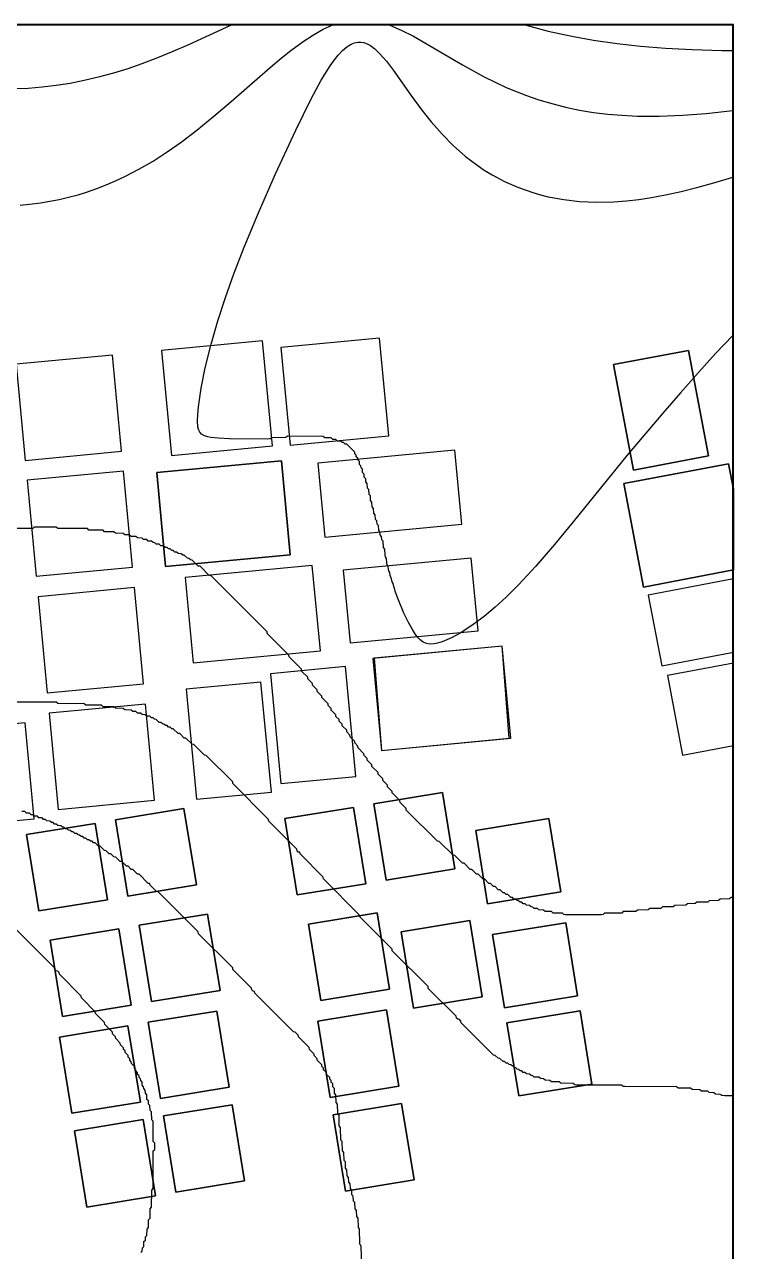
# Model space of a CAD drawing. Header units: millimetres. Extents: x 0 to 600000, y 0 to 540000.
# Drawn here: x 486565 to 600000, y 343808 to 540000 of the extents above; entities that cross this region are included whole.
import ezdxf

# ---------------------------------------------------------------- set-up
doc = ezdxf.new("R2010")
doc.units = ezdxf.units.MM
for name, color, linetype in [('BLDG_BOX_RASTER', 1, 'Continuous'), ('BLDG_FOOTPRINT_RASTER', 12, 'Continuous'), ('CONTOUR_44', 5, 'Continuous'), ('CONTOUR_45', 5, 'Continuous'), ('CONTOUR_46', 150, 'Continuous'), ('CONTOUR_47', 150, 'Continuous'), ('CONTOUR_48', 130, 'Continuous'), ('CONTOUR_49', 90, 'Continuous'), ('CONTOUR_50', 90, 'Continuous'), ('CONTOUR_51', 3, 'Continuous'), ('CONTOUR_52', 60, 'Continuous'), ('CONTOUR_53', 50, 'Continuous'), ('MODEL_BOUNDARY', 7, 'Continuous')]:
    doc.layers.add(name, color=color, linetype=linetype)

msp = doc.modelspace()

# ---------------------------------------------------------------- linework, layer by layer
at = {"layer": 'BLDG_BOX_RASTER'}
for points in [[(526223, 472606, 49034), (524634, 489399, 48815), (508496, 487871, 49103), (510085, 471079, 49170), (526223, 472606, 49034)], [(529070, 472732, 49030), (544867, 474227, 48710), (543389, 489856, 48000), (527591, 488361, 48742), (529070, 472732, 49030)], [(486665, 470301, 49435), (502079, 471759, 49230), (500625, 487127, 49147), (485211, 485668, 49041), (486665, 470301, 49435)], [(580790, 485617, 48287), (583998, 468760, 49098), (595999, 471044, 49636), (592791, 487901, 48686), (580790, 485617, 48287)], [(533511, 469845, 49066), (534629, 458021, 49263), (556523, 460092, 48870), (555404, 471916, 48617), (533511, 469845, 49066)], [(509147, 453343, 50072), (529080, 455229, 49485), (527660, 470236, 49097), (507727, 468350, 49349), (509147, 453343, 50072)], [(585620, 450054, 49303), (600000, 452791, 49853), (600000, 465684, 49976), (599222, 469774, 49879), (582473, 466586, 49094), (585620, 450054, 49303)], [(488417, 451781, 50224), (503831, 453240, 50127), (502377, 468607, 49402), (486963, 467148, 49582), (488417, 451781, 50224)], [(532609, 453497, 49425), (512276, 451573, 50073), (513567, 437931, 50462), (533900, 439855, 49760), (532609, 453497, 49425)], [(538669, 441117, 49506), (559136, 443053, 49003), (558037, 454667, 48934), (537570, 452731, 49275), (538669, 441117, 49506)], [(600000, 451363, 49815), (586369, 448769, 49313), (588525, 437446, 49201), (600000, 439630, 49384), (600000, 451363, 49815)], [(488728, 448499, 50333), (490182, 433132, 50933), (505596, 434590, 50759), (504141, 449958, 50218), (488728, 448499, 50333)], [(543665, 423925, 49819), (564389, 425886, 49015), (562997, 440597, 49021), (542273, 438637, 49400), (543665, 423925, 49819)], [(600000, 437891, 49313), (589446, 435883, 49182), (591867, 423165, 49061), (600000, 424713, 49198), (600000, 437891, 49313)], [(527582, 418626, 50706), (539574, 419760, 50168), (537912, 437331, 49655), (525919, 436196, 50172), (527582, 418626, 50706)], [(526058, 417264, 50815), (524395, 434835, 50264), (512403, 433700, 50653), (514065, 416130, 51251), (526058, 417264, 50815)], [(505904, 431327, 50908), (490491, 429868, 51084), (491945, 414501, 51864), (507358, 415959, 51438), (505904, 431327, 50908)], [(472707, 411522, 52278), (488121, 412980, 52019), (486667, 428348, 51178), (471253, 426889, 51308), (472707, 411522, 52278)], [(544427, 403202, 50601), (555408, 404987, 50086), (553426, 417181, 49565), (542445, 415397, 50200), (544427, 403202, 50601)], [(512077, 414626, 51359), (501096, 412841, 51729), (503078, 400646, 52160), (514059, 402431, 51739), (512077, 414626, 51359)], [(541191, 402607, 50756), (539209, 414801, 50364), (528228, 413017, 50886), (530210, 400822, 51232), (541191, 402607, 50756)], [(497860, 412246, 51841), (486879, 410461, 52158), (488861, 398266, 52704), (499842, 400051, 52278), (497860, 412246, 51841)], [(572362, 401315, 49853), (570460, 413018, 49180), (558752, 411115, 49638), (560654, 399412, 50164), (572362, 401315, 49853)], [(515865, 397757, 51842), (504884, 395973, 52263), (506866, 383778, 52587), (517847, 385563, 52153), (515865, 397757, 51842)], [(532016, 396148, 51325), (533998, 383954, 51661), (544979, 385738, 51209), (542997, 397933, 50867), (532016, 396148, 51325)], [(548801, 382732, 51172), (559782, 384516, 50795), (557800, 396711, 50379), (546819, 394926, 50836), (548801, 382732, 51172)], [(575067, 384673, 50563), (573165, 396375, 50069), (561457, 394472, 50372), (563359, 382770, 50774), (575067, 384673, 50563)], [(503630, 383183, 52730), (501648, 395377, 52390), (490667, 393593, 52847), (492649, 381398, 53112), (503630, 383183, 52730)], [(517338, 382255, 52257), (506357, 380471, 52704), (508339, 368276, 52896), (519320, 370061, 52434), (517338, 382255, 52257)], [(546452, 370236, 51588), (544470, 382431, 51328), (533489, 380647, 51791), (535471, 368452, 52017), (546452, 370236, 51588)], [(575457, 382276, 50645), (563748, 380373, 50839), (565650, 368671, 51163), (577359, 370574, 50994), (575457, 382276, 50645)], [(492140, 378091, 53181), (494122, 365896, 53298), (505103, 367681, 53023), (503121, 379875, 52855), (492140, 378091, 53181)], [(521754, 355081, 52468), (519772, 367276, 52454), (508791, 365491, 52908), (510773, 353296, 52852), (521754, 355081, 52468)], [(548887, 355257, 51796), (546905, 367452, 51634), (535924, 365667, 52019), (537906, 353472, 52022), (548887, 355257, 51796)], [(494574, 363111, 53308), (496556, 350916, 53280), (507537, 352701, 52975), (505555, 364896, 53028), (494574, 363111, 53308)]]:
    msp.add_polyline3d(points, close=True, dxfattribs=at)
at = {"layer": 'BLDG_FOOTPRINT_RASTER'}
for points in [[(508496, 487871, 49103), (510085, 471079, 49170), (526223, 472606, 49034), (524634, 489399, 48815), (508496, 487871, 49103)], [(527591, 488361, 48742), (529070, 472732, 49030), (544867, 474227, 48710), (543389, 489856, 48000), (527591, 488361, 48742)], [(485211, 485668, 49041), (486665, 470301, 49435), (502079, 471759, 49230), (500625, 487127, 49147), (485211, 485668, 49041)], [(592791, 487901, 48686), (595999, 471044, 49636), (583998, 468760, 49098), (580790, 485617, 48287), (592791, 487901, 48686)], [(533511, 469845, 49066), (534629, 458021, 49263), (556523, 460092, 48870), (555404, 471916, 48617), (533511, 469845, 49066)], [(509147, 453343, 50072), (507727, 468350, 49349), (527660, 470236, 49097), (529080, 455229, 49485), (509147, 453343, 50072)], [(599222, 469774, 49879), (600000, 465684, 49976), (600000, 452791, 49853), (585620, 450054, 49303), (582473, 466586, 49094), (599222, 469774, 49879)], [(486963, 467148, 49582), (488417, 451781, 50224), (503831, 453240, 50127), (502377, 468607, 49402), (486963, 467148, 49582)], [(512276, 451573, 50073), (513567, 437931, 50462), (533900, 439855, 49760), (532609, 453497, 49425), (512276, 451573, 50073)], [(537570, 452731, 49275), (538669, 441117, 49506), (559136, 443053, 49003), (558037, 454667, 48934), (537570, 452731, 49275)], [(586369, 448769, 49313), (588525, 437446, 49201), (600000, 439630, 49384), (600000, 451363, 49815), (586369, 448769, 49313)], [(488728, 448499, 50333), (490182, 433132, 50933), (505596, 434590, 50759), (504141, 449958, 50218), (488728, 448499, 50333)], [(542531, 438661, 49386), (543665, 423925, 49819), (564132, 425862, 49015), (562997, 440597, 49021), (542531, 438661, 49386)], [(589446, 435883, 49182), (591867, 423165, 49061), (600000, 424713, 49198), (600000, 437891, 49313), (589446, 435883, 49182)], [(525919, 436196, 50172), (527582, 418626, 50706), (539574, 419760, 50168), (537912, 437331, 49655), (525919, 436196, 50172)], [(512403, 433700, 50653), (514065, 416130, 51251), (526058, 417264, 50815), (524395, 434835, 50264), (512403, 433700, 50653)], [(490491, 429868, 51084), (491945, 414501, 51864), (507358, 415959, 51438), (505904, 431327, 50908), (490491, 429868, 51084)], [(471253, 426889, 51308), (472707, 411522, 52278), (488121, 412980, 52019), (486667, 428348, 51178), (471253, 426889, 51308)], [(542445, 415397, 50200), (553426, 417181, 49565), (555408, 404987, 50086), (544427, 403202, 50601), (542445, 415397, 50200)], [(501096, 412841, 51729), (512077, 414626, 51359), (514059, 402431, 51739), (503078, 400646, 52160), (501096, 412841, 51729)], [(528228, 413017, 50886), (539209, 414801, 50364), (541191, 402607, 50756), (530210, 400822, 51232), (528228, 413017, 50886)], [(486879, 410461, 52158), (497860, 412246, 51841), (499842, 400051, 52278), (488861, 398266, 52704), (486879, 410461, 52158)], [(558752, 411115, 49638), (570460, 413018, 49180), (572362, 401315, 49853), (560654, 399412, 50164), (558752, 411115, 49638)], [(504884, 395973, 52263), (515865, 397757, 51842), (517847, 385563, 52153), (506866, 383778, 52587), (504884, 395973, 52263)], [(532016, 396148, 51325), (542997, 397933, 50867), (544979, 385738, 51209), (533998, 383954, 51661), (532016, 396148, 51325)], [(546819, 394926, 50836), (557800, 396711, 50379), (559782, 384516, 50795), (548801, 382732, 51172), (546819, 394926, 50836)], [(561457, 394472, 50372), (573165, 396375, 50069), (575067, 384673, 50563), (563359, 382770, 50774), (561457, 394472, 50372)], [(490667, 393593, 52847), (501648, 395377, 52390), (503630, 383183, 52730), (492649, 381398, 53112), (490667, 393593, 52847)], [(506357, 380471, 52704), (517338, 382255, 52257), (519320, 370061, 52434), (508339, 368276, 52896), (506357, 380471, 52704)], [(533489, 380646, 51791), (544470, 382431, 51328), (546452, 370236, 51588), (535471, 368452, 52017), (533489, 380646, 51791)], [(563748, 380373, 50839), (575457, 382276, 50645), (577359, 370574, 50994), (565650, 368671, 51163), (563748, 380373, 50839)], [(492140, 378091, 53181), (503121, 379875, 52855), (505103, 367681, 53023), (494122, 365896, 53298), (492140, 378091, 53181)], [(508791, 365491, 52908), (519772, 367276, 52454), (521754, 355081, 52468), (510773, 353296, 52852), (508791, 365491, 52908)], [(535924, 365667, 52019), (546905, 367452, 51634), (548887, 355257, 51796), (537906, 353472, 52022), (535924, 365667, 52019)], [(494574, 363111, 53308), (505555, 364896, 53028), (507537, 352701, 52975), (496556, 350916, 53280), (494574, 363111, 53308)]]:
    msp.add_polyline3d(points, close=True, dxfattribs=at)
at = {"layer": 'CONTOUR_44'}
msp.add_polyline3d([(125, 123, 44000), (599875, 124, 44000), (599876, 539875, 44000), (125, 539876, 44000), (125, 123, 44000)], close=True, dxfattribs=at)
at = {"layer": 'CONTOUR_45'}
msp.add_polyline3d([(125, 123, 45000), (599875, 124, 45000), (599876, 539875, 45000), (125, 539876, 45000), (125, 123, 45000)], close=True, dxfattribs=at)
at = {"layer": 'CONTOUR_46'}
msp.add_polyline3d([(125, 123, 46000), (599875, 124, 46000), (599876, 539875, 46000), (125, 539875, 46000)], dxfattribs=at)
at = {"layer": 'CONTOUR_47'}
msp.add_polyline3d([(125, 123, 47000), (599875, 124, 47000), (599876, 539875, 47000), (125, 539875, 47000)], dxfattribs=at)
at = {"layer": 'CONTOUR_48'}
msp.add_polyline3d([(125, 124, 48000), (599875, 124, 48000), (599875, 539875, 48000), (125, 539875, 48000)], dxfattribs=at)
at = {"layer": 'CONTOUR_49'}
msp.add_polyline3d([(599875, 124, 49000), (599875, 490295, 49000), (597141, 487375, 49000), (594404, 484375, 49000), (591513, 481125, 49000), (588689, 477875, 49000), (583015, 471125, 49000), (574375, 460471, 49000), (571375, 456841, 49000), (568375, 453376, 49000), (565625, 450419, 49000), (563625, 448436, 49000), (561875, 446834, 49000), (560125, 445367, 49000), (558375, 444046, 49000), (556375, 442735, 49000), (554875, 441916, 49000), (553375, 441279, 49000), (552625, 441061, 49000), (552125, 440967, 49000), (551375, 440943, 49000), (550875, 441037, 49000), (550375, 441248, 49000), (549875, 441620, 49000), (549625, 441865, 49000), (549125, 442486, 49000), (548625, 443275, 49000), (547991, 444375, 49000), (547266, 445875, 49000), (546225, 448375, 49000), (545873, 449375, 49000), (545786, 449875, 49000), (545659, 450125, 49000), (545529, 450625, 49000), (545398, 450875, 49000), (545271, 451375, 49000), (545060, 451875, 49000), (544999, 452375, 49000), (544864, 452625, 49000), (544788, 452875, 49000), (544736, 453375, 49000), (544592, 453625, 49000), (544525, 453875, 49000), (544468, 454625, 49000), (544310, 454875, 49000), (544254, 455125, 49000), (544199, 456125, 49000), (544022, 456375, 49000), (543937, 457375, 49000), (543745, 457625, 49000), (543688, 458125, 49000), (543492, 458375, 49000), (543436, 458875, 49000), (543240, 459125, 49000), (543177, 459875, 49000), (542974, 460125, 49000), (542927, 460625, 49000), (542724, 460875, 49000), (542671, 461625, 49000), (542463, 461875, 49000), (542416, 462625, 49000), (542205, 462875, 49000), (542162, 463625, 49000), (541947, 463875, 49000), (541908, 464625, 49000), (541690, 464875, 49000), (541655, 465625, 49000), (541433, 465875, 49000), (541401, 466625, 49000), (541174, 466875, 49000), (541150, 467375, 49000), (540921, 467625, 49000), (540898, 468125, 49000), (540667, 468375, 49000), (540646, 468875, 49000), (540411, 469125, 49000), (540375, 469413, 49000), (540163, 469625, 49000), (540143, 470125, 49000), (539905, 470375, 49000), (539875, 470654, 49000), (539654, 470875, 49000), (539642, 471125, 49000), (539401, 471375, 49000), (539390, 471625, 49000), (538144, 472875, 49000), (537875, 472898, 49000), (537625, 473140, 49000), (537375, 473149, 49000), (537125, 473389, 49000), (536625, 473403, 49000), (536375, 473640, 49000), (535875, 473654, 49000), (535625, 473890, 49000), (534625, 473909, 49000), (534375, 474141, 49000), (528625, 474158, 49000), (528375, 473950, 49000), (526125, 473921, 49000), (526019, 473875, 49000), (525875, 473731, 49000), (525375, 473698, 49000), (519375, 473778, 49000), (517625, 473861, 49000), (516375, 473990, 49000), (515875, 474085, 49000), (515375, 474236, 49000), (514875, 474523, 49000), (514625, 474795, 49000), (514451, 475125, 49000), (514316, 475625, 49000), (514241, 476625, 49000), (514276, 477625, 49000), (514390, 478875, 49000), (514835, 481875, 49000), (515492, 485125, 49000), (516419, 488875, 49000), (517499, 492625, 49000), (518715, 496375, 49000), (520052, 500125, 49000), (521695, 504375, 49000), (523982, 509875, 49000), (526742, 516125, 49000), (529980, 523125, 49000), (532435, 528125, 49000), (534054, 531125, 49000), (535443, 533375, 49000), (536156, 534375, 49000), (536759, 535125, 49000), (537463, 535875, 49000), (538125, 536440, 49000), (538818, 536875, 49000), (539375, 537099, 49000), (539875, 537203, 49000), (540375, 537207, 49000), (540875, 537113, 49000), (541490, 536875, 49000), (541932, 536625, 49000), (542602, 536125, 49000), (543388, 535375, 49000), (544463, 534125, 49000), (545591, 532625, 49000), (548375, 528687, 49000), (550125, 526318, 49000), (551625, 524439, 49000), (553375, 522449, 49000), (555125, 520681, 49000), (557125, 518917, 49000), (559125, 517404, 49000), (560125, 516734, 49000), (561375, 515970, 49000), (563375, 514906, 49000), (565625, 513921, 49000), (567875, 513136, 49000), (569125, 512778, 49000), (570375, 512473, 49000), (572875, 512008, 49000), (575375, 511724, 49000), (578125, 511603, 49000), (580875, 511662, 49000), (582875, 511811, 49000), (584875, 512041, 49000), (586875, 512346, 49000), (589125, 512769, 49000), (591625, 513326, 49000), (594125, 513956, 49000), (596875, 514713, 49000), (599875, 515599, 49000), (599875, 539875, 49000), (25836, 539875, 49000)], dxfattribs=at)
at = {"layer": 'CONTOUR_50'}
for points in [[(485875, 511110, 50000), (487375, 511257, 50000), (489125, 511487, 50000), (490625, 511737, 50000), (492125, 512036, 50000), (493625, 512387, 50000), (495125, 512792, 50000), (496625, 513254, 50000), (498125, 513773, 50000), (499625, 514352, 50000), (501125, 514993, 50000), (502625, 515695, 50000), (504875, 516867, 50000), (507125, 518179, 50000), (509375, 519628, 50000), (511625, 521208, 50000), (514125, 523104, 50000), (516875, 525335, 50000), (519625, 527681, 50000), (525845, 533125, 50000), (527631, 534625, 50000), (529197, 535875, 50000), (531125, 537291, 50000), (532796, 538375, 50000), (534375, 539245, 50000), (535786, 539875, 50000), (440007, 539875, 50000)], [(599875, 125, 50000), (599875, 400411, 50000), (599625, 400406, 50000), (599375, 400190, 50000), (597875, 400153, 50000), (597625, 399933, 50000), (596125, 399901, 50000), (595875, 399679, 50000), (594125, 399648, 50000), (593875, 399424, 50000), (592625, 399398, 50000), (592375, 399174, 50000), (590625, 399146, 50000), (590375, 398921, 50000), (588625, 398896, 50000), (588375, 398669, 50000), (586625, 398645, 50000), (586375, 398418, 50000), (584625, 398395, 50000), (584375, 398167, 50000), (582375, 398144, 50000), (582125, 397917, 50000), (579375, 397894, 50000), (579125, 397667, 50000), (578875, 397656, 50000), (573125, 397657, 50000), (572875, 397669, 50000), (572625, 397895, 50000), (571125, 397919, 50000), (570875, 398146, 50000), (569875, 398169, 50000), (569625, 398397, 50000), (568875, 398419, 50000), (568625, 398648, 50000), (568125, 398668, 50000), (567918, 398875, 50000), (567625, 398913, 50000), (567375, 399146, 50000), (566875, 399166, 50000), (566666, 399375, 50000), (566375, 399413, 50000), (566125, 399648, 50000), (565875, 399661, 50000), (565625, 399897, 50000), (565375, 399911, 50000), (565125, 400147, 50000), (564875, 400161, 50000), (564625, 400397, 50000), (564375, 400412, 50000), (563875, 400895, 50000), (563625, 400907, 50000), (563375, 401146, 50000), (563125, 401160, 50000), (562652, 401625, 50000), (562375, 401658, 50000), (561875, 402144, 50000), (561625, 402157, 50000), (561125, 402643, 50000), (560875, 402657, 50000), (560148, 403375, 50000), (559875, 403405, 50000), (559125, 404142, 50000), (558875, 404154, 50000), (558125, 404891, 50000), (557875, 404904, 50000), (556895, 405875, 50000), (556625, 405903, 50000), (555395, 407125, 50000), (555125, 407152, 50000), (552893, 409375, 50000), (552625, 409401, 50000), (547651, 414375, 50000), (547640, 414625, 50000), (546650, 415625, 50000), (546625, 415893, 50000), (545401, 417125, 50000), (545390, 417375, 50000), (544650, 418125, 50000), (544639, 418375, 50000), (543900, 419125, 50000), (543889, 419375, 50000), (543150, 420125, 50000), (543125, 420394, 50000), (542151, 421375, 50000), (542140, 421625, 50000), (541401, 422375, 50000), (541390, 422625, 50000), (540900, 423125, 50000), (540875, 423394, 50000), (539902, 424375, 50000), (539891, 424625, 50000), (539401, 425125, 50000), (539390, 425375, 50000), (538652, 426125, 50000), (538641, 426375, 50000), (538151, 426875, 50000), (538125, 427146, 50000), (537403, 427875, 50000), (537391, 428125, 50000), (536902, 428625, 50000), (536891, 428875, 50000), (536402, 429375, 50000), (536390, 429625, 50000), (535653, 430375, 50000), (535641, 430625, 50000), (535152, 431125, 50000), (535141, 431375, 50000), (534154, 432375, 50000), (534142, 432625, 50000), (533405, 433375, 50000), (533392, 433625, 50000), (532655, 434375, 50000), (532642, 434625, 50000), (531905, 435375, 50000), (531875, 435647, 50000), (530905, 436625, 50000), (530875, 436897, 50000), (528908, 438875, 50000), (528875, 439149, 50000), (525411, 442625, 50000), (525375, 442901, 50000), (516399, 451875, 50000), (516125, 451908, 50000), (514647, 453375, 50000), (514375, 453405, 50000), (513395, 454375, 50000), (513125, 454400, 50000), (512875, 454641, 50000), (512625, 454653, 50000), (512125, 455140, 50000), (511875, 455149, 50000), (511625, 455389, 50000), (511125, 455403, 50000), (510903, 455625, 50000), (510625, 455652, 50000), (510375, 455891, 50000), (510125, 455901, 50000), (509875, 456141, 50000), (509625, 456150, 50000), (509375, 456390, 50000), (509125, 456399, 50000), (508875, 456639, 50000), (508375, 456651, 50000), (508125, 456889, 50000), (507625, 456903, 50000), (507403, 457125, 50000), (507125, 457149, 50000), (506875, 457388, 50000), (506375, 457401, 50000), (506125, 457639, 50000), (505625, 457650, 50000), (505375, 457888, 50000), (504625, 457901, 50000), (504375, 458138, 50000), (503625, 458152, 50000), (503375, 458388, 50000), (502625, 458401, 50000), (502375, 458638, 50000), (501125, 458652, 50000), (500875, 458888, 50000), (499375, 458903, 50000), (499125, 459138, 50000), (496875, 459154, 50000), (496625, 459388, 50000), (491875, 459406, 50000), (491625, 459639, 50000), (489875, 459641, 50000), (488125, 459639, 50000), (487875, 459405, 50000), (485375, 459389, 50000)]]:
    msp.add_polyline3d(points, dxfattribs=at)
msp.add_polyline3d([(584625, 525372, 50000), (588125, 525355, 50000), (591875, 525504, 50000), (595625, 525799, 50000), (599875, 526276, 50000), (599875, 539875, 50000), (545034, 539875, 50000), (546829, 539125, 50000), (548808, 538125, 50000), (551013, 536875, 50000), (556625, 533544, 50000), (560125, 531630, 50000), (561875, 530761, 50000), (563625, 529958, 50000), (565375, 529223, 50000), (566875, 528649, 50000), (568875, 527962, 50000), (571125, 527295, 50000), (573125, 526793, 50000), (575375, 526326, 50000), (577625, 525957, 50000), (579875, 525681, 50000), (582125, 525490, 50000), (584625, 525372, 50000)], close=True, dxfattribs=at)
at = {"layer": 'CONTOUR_51'}
for points in [[(484875, 529755, 51000), (487125, 529840, 51000), (489375, 530017, 51000), (491625, 530283, 51000), (493875, 530638, 51000), (496125, 531080, 51000), (498625, 531670, 51000), (500875, 532289, 51000), (503125, 532988, 51000), (505375, 533762, 51000), (507875, 534703, 51000), (510375, 535721, 51000), (512875, 536803, 51000), (519552, 539875, 51000), (451930, 539875, 51000)], [(599875, 135596, 51000), (599875, 368693, 51000), (598625, 368698, 51000), (598125, 368737, 51000), (597987, 368875, 51000), (597875, 368927, 51000), (597125, 368970, 51000), (596875, 369170, 51000), (596125, 369208, 51000), (595875, 369414, 51000), (594875, 369450, 51000), (594625, 369660, 51000), (593375, 369693, 51000), (593125, 369906, 51000), (591125, 369938, 51000), (590875, 370154, 51000), (582625, 370169, 51000), (582375, 370185, 51000), (582125, 370402, 51000), (574875, 370424, 51000), (574625, 370442, 51000), (574375, 370656, 51000), (572375, 370696, 51000), (572125, 370908, 51000), (570875, 370948, 51000), (570625, 371161, 51000), (569875, 371198, 51000), (569625, 371412, 51000), (569125, 371443, 51000), (568875, 371660, 51000), (568125, 371702, 51000), (567875, 371918, 51000), (567625, 371941, 51000), (567375, 372162, 51000), (566875, 372198, 51000), (566625, 372418, 51000), (566375, 372443, 51000), (566125, 372666, 51000), (565875, 372692, 51000), (565625, 372917, 51000), (565375, 372945, 51000), (564875, 373411, 51000), (564625, 373435, 51000), (564375, 373663, 51000), (564125, 373686, 51000), (563875, 373914, 51000), (563625, 373938, 51000), (563375, 374166, 51000), (563125, 374194, 51000), (562679, 374625, 51000), (562625, 374664, 51000), (562375, 374691, 51000), (561875, 375164, 51000), (561625, 375193, 51000), (556422, 380375, 51000), (556401, 380625, 51000), (556157, 380875, 51000), (555875, 380931, 51000), (555681, 381125, 51000), (555625, 381408, 51000), (551164, 385875, 51000), (551125, 386152, 51000), (545409, 391875, 51000), (545375, 392149, 51000), (540157, 397375, 51000), (540125, 397648, 51000), (534407, 403375, 51000), (534375, 403647, 51000), (530656, 407375, 51000), (530625, 407644, 51000), (530375, 407663, 51000), (530163, 407875, 51000), (530125, 408148, 51000), (525658, 412625, 51000), (525625, 412898, 51000), (519908, 418625, 51000), (519875, 418899, 51000), (515648, 423125, 51000), (515375, 423157, 51000), (513648, 424875, 51000), (513375, 424906, 51000), (512398, 425875, 51000), (512125, 425906, 51000), (511398, 426625, 51000), (511125, 426655, 51000), (510375, 427391, 51000), (510125, 427401, 51000), (509875, 427642, 51000), (509625, 427653, 51000), (509375, 427893, 51000), (509125, 427904, 51000), (508875, 428143, 51000), (508625, 428155, 51000), (508375, 428394, 51000), (508125, 428407, 51000), (507625, 428891, 51000), (507375, 428902, 51000), (507152, 429125, 51000), (506875, 429151, 51000), (506625, 429390, 51000), (506125, 429404, 51000), (505875, 429641, 51000), (505375, 429655, 51000), (505125, 429891, 51000), (504625, 429906, 51000), (504375, 430141, 51000), (503875, 430155, 51000), (503625, 430390, 51000), (502625, 430408, 51000), (502375, 430641, 51000), (501125, 430660, 51000), (500875, 430891, 51000), (499125, 430912, 51000), (498875, 431142, 51000), (496375, 431164, 51000), (496125, 431393, 51000), (491875, 431416, 51000), (491625, 431644, 51000), (445125, 431645, 51000)]]:
    msp.add_polyline3d(points, dxfattribs=at)
msp.add_polyline3d([(598125, 535875, 51000), (599875, 535844, 51000), (599875, 539875, 51000), (566806, 539875, 51000), (570375, 538957, 51000), (574125, 538131, 51000), (577625, 537493, 51000), (581375, 536947, 51000), (585125, 536534, 51000), (589125, 536221, 51000), (593375, 536008, 51000), (598125, 535875, 51000)], close=True, dxfattribs=at)
at = {"layer": 'CONTOUR_52'}
msp.add_polyline3d([(540575, 339875, 52000), (540451, 344625, 52000), (540375, 344786, 52000), (540286, 344875, 52000), (540240, 345125, 52000), (540183, 347375, 52000), (540125, 347495, 52000), (539995, 347625, 52000), (539925, 349125, 52000), (539728, 349375, 52000), (539672, 350375, 52000), (539472, 350625, 52000), (539419, 351625, 52000), (539213, 351875, 52000), (539168, 352625, 52000), (538961, 352875, 52000), (538917, 353625, 52000), (538708, 353875, 52000), (538665, 354625, 52000), (538455, 354875, 52000), (538414, 355625, 52000), (538204, 355875, 52000), (538161, 356875, 52000), (537949, 357125, 52000), (537909, 358125, 52000), (537696, 358375, 52000), (537657, 359625, 52000), (537441, 359875, 52000), (537404, 361375, 52000), (537185, 361625, 52000), (537149, 363625, 52000), (536927, 363875, 52000), (536897, 365625, 52000), (536670, 365875, 52000), (536644, 367375, 52000), (536415, 367625, 52000), (536392, 368875, 52000), (536159, 369125, 52000), (536141, 369875, 52000), (535905, 370125, 52000), (535891, 370625, 52000), (535652, 370875, 52000), (535625, 371153, 52000), (535403, 371375, 52000), (535392, 371625, 52000), (534906, 372125, 52000), (534875, 372401, 52000), (534407, 372875, 52000), (534394, 373125, 52000), (534154, 373375, 52000), (534142, 373625, 52000), (533407, 374375, 52000), (533394, 374625, 52000), (532906, 375125, 52000), (532893, 375375, 52000), (532156, 376125, 52000), (532125, 376398, 52000), (530407, 378125, 52000), (530375, 378397, 52000), (529875, 378893, 52000), (529625, 378908, 52000), (523411, 385125, 52000), (523375, 385396, 52000), (523125, 385418, 52000), (522918, 385625, 52000), (522875, 385902, 52000), (519911, 388875, 52000), (519875, 389150, 52000), (514411, 394625, 52000), (514375, 394900, 52000), (511903, 397375, 52000), (507899, 401375, 52000), (507625, 401410, 52000), (507125, 401905, 52000), (506657, 402375, 52000), (506625, 402642, 52000), (506375, 402656, 52000), (504898, 404125, 52000), (504625, 404156, 52000), (503875, 404893, 52000), (503625, 404906, 52000), (503125, 405394, 52000), (502875, 405408, 52000), (502125, 406143, 52000), (501875, 406157, 52000), (501149, 406875, 52000), (500875, 406906, 52000), (500375, 407393, 52000), (500125, 407406, 52000), (499625, 407893, 52000), (499375, 407907, 52000), (498648, 408625, 52000), (498375, 408654, 52000), (497875, 409141, 52000), (497625, 409152, 52000), (497375, 409392, 52000), (497125, 409403, 52000), (496875, 409642, 52000), (496625, 409653, 52000), (496375, 409892, 52000), (496125, 409903, 52000), (495875, 410143, 52000), (495625, 410153, 52000), (495375, 410393, 52000), (495125, 410403, 52000), (494875, 410643, 52000), (494625, 410653, 52000), (494375, 410892, 52000), (494125, 410903, 52000), (493875, 411142, 52000), (493625, 411153, 52000), (493375, 411392, 52000), (493125, 411402, 52000), (492875, 411642, 52000), (492625, 411651, 52000), (492375, 411890, 52000), (491875, 411905, 52000), (491655, 412125, 52000), (491375, 412153, 52000), (491125, 412392, 52000), (490875, 412401, 52000), (490625, 412640, 52000), (490125, 412654, 52000), (489904, 412875, 52000), (489625, 412901, 52000), (489375, 413139, 52000), (488875, 413153, 52000), (488625, 413390, 52000), (488125, 413404, 52000), (487904, 413625, 52000), (487625, 413650, 52000), (487375, 413889, 52000), (486875, 413902, 52000), (486625, 414139, 52000), (486125, 414151, 52000)], dxfattribs=at)
at = {"layer": 'CONTOUR_53'}
msp.add_polyline3d([(505168, 343625, 53000), (505398, 343875, 53000), (505418, 344375, 53000), (505647, 344625, 53000), (505670, 345375, 53000), (505898, 345625, 53000), (505917, 346125, 53000), (506146, 346375, 53000), (506169, 347375, 53000), (506396, 347625, 53000), (506419, 348875, 53000), (506646, 349125, 53000), (506669, 350625, 53000), (506895, 350875, 53000), (506920, 353625, 53000), (507145, 353875, 53000), (507166, 359875, 53000), (507393, 360125, 53000), (507393, 361125, 53000), (507164, 361375, 53000), (507141, 364625, 53000), (506910, 364875, 53000), (506891, 366125, 53000), (506658, 366375, 53000), (506641, 367125, 53000), (506407, 367375, 53000), (506393, 367875, 53000), (506159, 368125, 53000), (506141, 368875, 53000), (505906, 369125, 53000), (505891, 369625, 53000), (505654, 369875, 53000), (505625, 370158, 53000), (505408, 370375, 53000), (505391, 370875, 53000), (505154, 371125, 53000), (505125, 371405, 53000), (504905, 371625, 53000), (504893, 371875, 53000), (504655, 372125, 53000), (504643, 372375, 53000), (504405, 372625, 53000), (504393, 372875, 53000), (504154, 373125, 53000), (504143, 373375, 53000), (503658, 373875, 53000), (503645, 374125, 53000), (503406, 374375, 53000), (503394, 374625, 53000), (503154, 374875, 53000), (503143, 375125, 53000), (502657, 375625, 53000), (502644, 375875, 53000), (502404, 376125, 53000), (502392, 376375, 53000), (501906, 376875, 53000), (501893, 377125, 53000), (501157, 377875, 53000), (501144, 378125, 53000), (500656, 378625, 53000), (500625, 378898, 53000), (499408, 380125, 53000), (499375, 380399, 53000), (497908, 381875, 53000), (497875, 382149, 53000), (495659, 384375, 53000), (495625, 384649, 53000), (492158, 388125, 53000), (492125, 388397, 53000), (491875, 388645, 53000), (491625, 388665, 53000), (491415, 388875, 53000), (491375, 389149, 53000), (484643, 395875, 53000)], dxfattribs=at)
at = {"layer": 'MODEL_BOUNDARY'}
msp.add_polyline3d([(0, 0, 43000), (600000, 0, 43000), (600000, 540000, 43000), (0, 540000, 43000)], close=True, dxfattribs=at)

doc.saveas('drawing.dxf')
